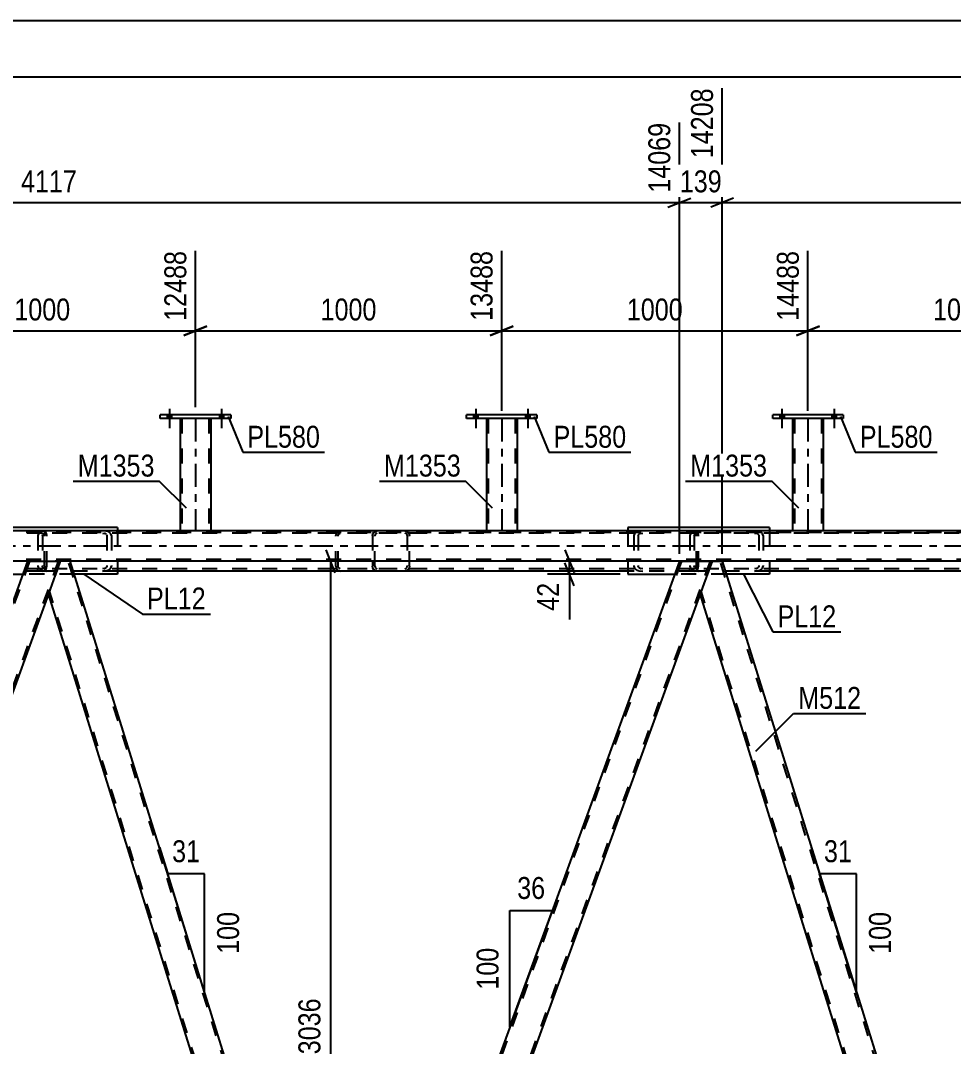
# Model space of a CAD drawing. Header units: millimetres. Extents: x -851 to 338, y -786 to 55.
# Drawn here: x -314.5 to -192.6, y -667.9 to -533.9 of the extents above; entities that cross this region are included whole.
import ezdxf

# ---------------------------------------------------------------- set-up
doc = ezdxf.new("R2010")
doc.units = ezdxf.units.MM
doc.linetypes.add('DXK_LINE_DOT2', pattern=[3.9198, 1.9599, -1.9599])
doc.linetypes.add('DXK_LINE_DOT3', pattern=[5.9187, 2.979, -0.9799, 0.9799, -0.9799])
doc.styles.add('Arial Narrow', font='ARIALN.TTF', dxfattribs={"height": 0.2})

# ---------------------------------------------------------------- blocks, each defined once
blk = doc.blocks.new('Part-232933133-8724 - 8708')
at = {"color": 7, "linetype": 'DXK_LINE_DOT2'}
for p, q in [((-226.96, -600.89), (-227.05, -601.13)), ((-227.05, -601.13), (-227.05, -605.13)), ((-226.47, -601.13), (-226.42, -601.01)), ((-226.47, -601.13), (-226.47, -605.13)), ((-225.88, -600.49), (-226.33, -600.54)), ((-226.11, -600.83), (-225.88, -600.81)), ((-176.19, -600.49), (-225.88, -600.49)), ((-176.19, -600.81), (-225.88, -600.81)), ((-218.16, -600.54), (-218.6, -600.49)), ((-218.6, -600.81), (-218.38, -600.83)), ((-218.07, -601.01), (-218.02, -601.13)), ((-218.02, -601.13), (-218.02, -605.13)), ((-217.44, -601.13), (-217.53, -600.89)), ((-217.44, -601.13), (-217.44, -605.13)), ((-227.05, -605.13), (-226.96, -605.38)), ((-226.42, -605.25), (-226.47, -605.13)), ((-226.33, -605.72), (-225.88, -605.77)), ((-225.88, -605.45), (-226.11, -605.43)), ((-176.19, -605.45), (-225.88, -605.45)), ((-218.38, -605.43), (-218.6, -605.45)), ((-218.6, -605.77), (-218.16, -605.72)), ((-218.02, -605.13), (-218.07, -605.25)), ((-217.53, -605.38), (-217.44, -605.13)), ((-216.64, -605.77), (-225.88, -605.77)), ((-176.19, -605.77), (-182.74, -605.77))]:
    blk.add_line(p, q, dxfattribs=at)
at = {"color": 2, "linetype": 'Continuous'}
blk.add_line((-182.74, -605.77), (-216.64, -605.77), dxfattribs=at)
at = {"color": 7, "linetype": 'DXK_LINE_DOT2'}
for centre, radius, start, end in [((-226.15, -601.61), 1.09, 99.5181, 138.0637), ((-226.02, -601.37), 0.545, 99.5181, 138.0637), ((-218.47, -601.37), 0.545, 41.9361, 80.4817), ((-218.34, -601.61), 1.09, 41.9361, 80.4817), ((-226.15, -604.65), 1.09, 221.9361, 260.4817), ((-226.02, -604.89), 0.545, 221.9361, 260.4817), ((-218.47, -604.89), 0.545, 279.5181, 318.0637), ((-218.34, -604.65), 1.09, 279.5181, 318.0637)]:
    blk.add_arc(centre, radius, start, end, dxfattribs=at)
blk = doc.blocks.new('Part-232933133-8726 - 8708')
at = {"color": 7, "linetype": 'DXK_LINE_DOT2'}
for p, q in [((-312.09, -600.89), (-312.18, -601.13)), ((-312.18, -601.13), (-312.18, -605.13)), ((-311.6, -601.13), (-311.56, -601.01)), ((-311.6, -601.13), (-311.6, -605.13)), ((-311.02, -600.49), (-311.46, -600.54)), ((-311.24, -600.84), (-311.02, -600.81)), ((-261.32, -600.49), (-311.02, -600.49)), ((-261.32, -600.81), (-311.02, -600.81)), ((-303.29, -600.54), (-303.74, -600.49)), ((-303.74, -600.81), (-303.52, -600.84)), ((-303.2, -601.01), (-303.16, -601.13)), ((-303.16, -601.13), (-303.16, -605.13)), ((-302.57, -601.13), (-302.66, -600.89)), ((-302.57, -601.13), (-302.57, -605.13)), ((-312.18, -605.13), (-312.09, -605.38)), ((-311.56, -605.25), (-311.6, -605.13)), ((-311.46, -605.72), (-311.02, -605.77)), ((-311.02, -605.45), (-311.24, -605.43)), ((-261.32, -605.45), (-311.02, -605.45)), ((-303.52, -605.43), (-303.74, -605.45)), ((-303.74, -605.77), (-303.29, -605.72)), ((-303.16, -605.13), (-303.2, -605.25)), ((-302.66, -605.38), (-302.57, -605.13)), ((-301.77, -605.77), (-311.02, -605.77)), ((-261.32, -605.77), (-267.88, -605.77))]:
    blk.add_line(p, q, dxfattribs=at)
at = {"color": 2, "linetype": 'Continuous'}
blk.add_line((-267.88, -605.77), (-301.77, -605.77), dxfattribs=at)
at = {"color": 7, "linetype": 'DXK_LINE_DOT2'}
for centre, radius, start, end in [((-311.28, -601.61), 1.09, 99.5181, 138.0637), ((-311.15, -601.37), 0.545, 99.5181, 138.0637), ((-303.61, -601.37), 0.545, 41.9361, 80.4817), ((-303.47, -601.61), 1.09, 41.9361, 80.4817), ((-311.28, -604.65), 1.09, 221.9361, 260.4817), ((-311.15, -604.89), 0.545, 221.9361, 260.4817), ((-303.61, -604.89), 0.545, 279.5181, 318.0637), ((-303.47, -604.65), 1.09, 279.5181, 318.0637)]:
    blk.add_arc(centre, radius, start, end, dxfattribs=at)
blk = doc.blocks.new('Part-232933133-8727 - 8708')
at = {"color": 7, "linetype": 'DXK_LINE_DOT2'}
for p, q in [((-268.46, -601.13), (-268.42, -600.89)), ((-268.46, -601.13), (-268.46, -604.49)), ((-268.42, -600.89), (-268.29, -600.68)), ((-268.29, -600.68), (-268.1, -600.54)), ((-268.15, -601.01), (-268.17, -601.13)), ((-268.17, -605.13), (-268.17, -601.13)), ((-268.08, -600.9), (-268.15, -601.01)), ((-268.1, -600.54), (-267.88, -600.49)), ((-267.99, -600.84), (-268.08, -600.9)), ((-267.88, -600.81), (-267.99, -600.84)), ((-226.48, -600.49), (-267.88, -600.49)), ((-226.48, -600.81), (-267.88, -600.81)), ((-264.24, -600.49), (-264.02, -600.54)), ((-264.13, -600.84), (-264.24, -600.81)), ((-264.03, -600.9), (-264.13, -600.84)), ((-263.97, -601.01), (-264.03, -600.9)), ((-264.02, -600.54), (-263.83, -600.68)), ((-263.95, -601.13), (-263.97, -601.01)), ((-263.95, -601.13), (-263.95, -605.13)), ((-263.83, -600.68), (-263.7, -600.89)), ((-263.7, -600.89), (-263.66, -601.13)), ((-263.66, -605.13), (-263.66, -601.13)), ((-234.26, -600.89), (-234.35, -601.13)), ((-234.35, -601.13), (-234.35, -605.13)), ((-233.76, -601.13), (-233.72, -601.01)), ((-233.76, -601.13), (-233.76, -605.13)), ((-233.18, -600.49), (-233.63, -600.54)), ((-233.41, -600.84), (-233.18, -600.81)), ((-227.05, -600.81), (-227.05, -600.49)), ((-226.25, -600.54), (-226.48, -600.49)), ((-226.48, -600.81), (-226.36, -600.84)), ((-226.36, -600.84), (-226.27, -600.9)), ((-226.27, -600.9), (-226.21, -601.01)), ((-226.06, -600.68), (-226.25, -600.54)), ((-226.21, -601.01), (-226.18, -601.13)), ((-226.18, -605.13), (-226.18, -601.13)), ((-225.94, -600.89), (-226.06, -600.68)), ((-225.89, -601.13), (-225.94, -600.89)), ((-225.89, -605.13), (-225.89, -601.13)), ((-268.17, -605.13), (-268.15, -605.25)), ((-268.15, -605.25), (-268.08, -605.36)), ((-268.08, -605.36), (-267.99, -605.43)), ((-267.99, -605.43), (-267.88, -605.45)), ((-226.48, -605.45), (-267.88, -605.45)), ((-264.24, -605.45), (-264.13, -605.43)), ((-264.02, -605.72), (-264.24, -605.77)), ((-264.13, -605.43), (-264.03, -605.36)), ((-264.03, -605.36), (-263.97, -605.25)), ((-263.83, -605.58), (-264.02, -605.72)), ((-263.97, -605.25), (-263.95, -605.13)), ((-263.7, -605.38), (-263.83, -605.58)), ((-263.66, -605.13), (-263.7, -605.38)), ((-234.35, -605.13), (-234.26, -605.38)), ((-233.72, -605.25), (-233.76, -605.13)), ((-233.63, -605.72), (-233.18, -605.77)), ((-233.18, -605.45), (-233.41, -605.43)), ((-227.05, -605.77), (-227.05, -605.45)), ((-226.36, -605.43), (-226.48, -605.45)), ((-226.48, -605.77), (-226.25, -605.72)), ((-226.27, -605.36), (-226.36, -605.43)), ((-226.21, -605.25), (-226.27, -605.36)), ((-226.25, -605.72), (-226.06, -605.58)), ((-226.18, -605.13), (-226.21, -605.25)), ((-226.06, -605.58), (-225.94, -605.38)), ((-225.94, -605.38), (-225.89, -605.13)), ((-226.48, -605.77), (-235.15, -605.77))]:
    blk.add_line(p, q, dxfattribs=at)
at = {"color": 2, "linetype": 'Continuous'}
for p, q in [((-268.46, -604.49), (-268.46, -605.13)), ((-268.42, -605.38), (-268.46, -605.13)), ((-268.29, -605.58), (-268.42, -605.38)), ((-268.1, -605.72), (-268.29, -605.58)), ((-267.88, -605.77), (-268.1, -605.72)), ((-235.15, -605.77), (-267.88, -605.77))]:
    blk.add_line(p, q, dxfattribs=at)
at = {"color": 7, "linetype": 'DXK_LINE_DOT2'}
for centre, radius, start, end in [((-233.45, -601.61), 1.09, 99.5181, 138.0637), ((-233.32, -601.37), 0.545, 99.5181, 138.0637), ((-233.45, -604.65), 1.09, 221.9361, 260.4817), ((-233.32, -604.89), 0.545, 221.9361, 260.4817)]:
    blk.add_arc(centre, radius, start, end, dxfattribs=at)
blk = doc.blocks.new('Bolt-232933133-59631 - 8708')
at = {"linetype": 'Continuous'}
for points in [[(-294.72, -585.37), (-295.28, -585.37), (-295.28, -585.85), (-294.72, -585.85)], [(-294.72, -585.37), (-295.28, -585.37), (-295.28, -585.85), (-294.72, -585.85)], [(-287.92, -585.37), (-288.48, -585.37), (-288.48, -585.85), (-287.92, -585.85)], [(-287.92, -585.37), (-288.48, -585.37), (-288.48, -585.85), (-287.92, -585.85)]]:
    blk.add_hatch(color=1, dxfattribs=at).paths.add_polyline_path(points)
at = {"color": 1, "linetype": 'Continuous'}
for p, q in [((-295.28, -585.37), (-295.28, -585.85)), ((-295.28, -585.37), (-295.28, -585.85)), ((-295, -584.57), (-295, -587.09)), ((-295, -584.57), (-295, -587.09)), ((-294.72, -585.37), (-294.72, -585.85)), ((-294.72, -585.37), (-294.72, -585.85)), ((-288.48, -585.37), (-288.48, -585.85)), ((-288.48, -585.37), (-288.48, -585.85)), ((-288.2, -584.57), (-288.2, -587.09)), ((-288.2, -584.57), (-288.2, -587.09)), ((-287.92, -585.37), (-287.92, -585.85)), ((-287.92, -585.37), (-287.92, -585.85))]:
    blk.add_line(p, q, dxfattribs=at)
blk = doc.blocks.new('Part-232933133-8729 - 8708')
at = {"color": 7, "linetype": 'DXK_LINE_DOT2'}
for p, q in [((-353.59, -601.13), (-353.55, -600.89)), ((-353.59, -601.13), (-353.59, -604.49)), ((-353.55, -600.89), (-353.42, -600.68)), ((-353.42, -600.68), (-353.24, -600.54)), ((-353.28, -601.01), (-353.3, -601.13)), ((-353.3, -605.13), (-353.3, -601.13)), ((-353.22, -600.9), (-353.28, -601.01)), ((-353.24, -600.54), (-353.01, -600.49)), ((-353.12, -600.84), (-353.22, -600.9)), ((-353.01, -600.81), (-353.12, -600.84)), ((-311.61, -600.49), (-353.01, -600.49)), ((-311.61, -600.81), (-353.01, -600.81)), ((-349.37, -600.49), (-349.15, -600.54)), ((-349.26, -600.84), (-349.37, -600.81)), ((-349.17, -600.9), (-349.26, -600.84)), ((-349.1, -601.01), (-349.17, -600.9)), ((-349.15, -600.54), (-348.96, -600.68)), ((-349.08, -601.13), (-349.1, -601.01)), ((-349.08, -601.13), (-349.08, -605.13)), ((-348.96, -600.68), (-348.84, -600.89)), ((-348.84, -600.89), (-348.79, -601.13)), ((-348.79, -605.13), (-348.79, -601.13)), ((-319.39, -600.89), (-319.48, -601.13)), ((-319.48, -601.13), (-319.48, -605.13)), ((-318.9, -601.13), (-318.85, -601.01)), ((-318.9, -601.13), (-318.9, -605.13)), ((-318.32, -600.49), (-318.76, -600.54)), ((-318.54, -600.84), (-318.32, -600.81)), ((-312.18, -600.81), (-312.18, -600.49)), ((-311.39, -600.54), (-311.61, -600.49)), ((-311.61, -600.81), (-311.5, -600.84)), ((-311.5, -600.84), (-311.4, -600.9)), ((-311.4, -600.9), (-311.34, -601.01)), ((-311.2, -600.68), (-311.39, -600.54)), ((-311.34, -601.01), (-311.32, -601.13)), ((-311.32, -605.13), (-311.32, -601.13)), ((-311.07, -600.89), (-311.2, -600.68)), ((-311.03, -601.13), (-311.07, -600.89)), ((-311.03, -605.13), (-311.03, -601.13)), ((-353.3, -605.13), (-353.28, -605.25)), ((-353.28, -605.25), (-353.22, -605.36)), ((-353.22, -605.36), (-353.12, -605.43)), ((-353.12, -605.43), (-353.01, -605.45)), ((-311.61, -605.45), (-353.01, -605.45)), ((-349.37, -605.45), (-349.26, -605.43)), ((-349.15, -605.72), (-349.37, -605.77)), ((-349.26, -605.43), (-349.17, -605.36)), ((-349.17, -605.36), (-349.1, -605.25)), ((-348.96, -605.58), (-349.15, -605.72)), ((-349.1, -605.25), (-349.08, -605.13)), ((-348.84, -605.38), (-348.96, -605.58)), ((-348.79, -605.13), (-348.84, -605.38)), ((-319.48, -605.13), (-319.39, -605.38)), ((-318.85, -605.25), (-318.9, -605.13)), ((-318.76, -605.72), (-318.32, -605.77)), ((-318.32, -605.45), (-318.54, -605.43)), ((-312.18, -605.77), (-312.18, -605.45)), ((-311.5, -605.43), (-311.61, -605.45)), ((-311.61, -605.77), (-311.39, -605.72)), ((-311.4, -605.36), (-311.5, -605.43)), ((-311.34, -605.25), (-311.4, -605.36)), ((-311.39, -605.72), (-311.2, -605.58)), ((-311.32, -605.13), (-311.34, -605.25)), ((-311.2, -605.58), (-311.07, -605.38)), ((-311.07, -605.38), (-311.03, -605.13)), ((-311.61, -605.77), (-320.28, -605.77))]:
    blk.add_line(p, q, dxfattribs=at)
at = {"color": 2, "linetype": 'Continuous'}
for p, q in [((-353.59, -604.49), (-353.59, -605.13)), ((-353.55, -605.38), (-353.59, -605.13)), ((-353.42, -605.58), (-353.55, -605.38)), ((-353.24, -605.72), (-353.42, -605.58)), ((-353.01, -605.77), (-353.24, -605.72)), ((-320.28, -605.77), (-353.01, -605.77))]:
    blk.add_line(p, q, dxfattribs=at)
at = {"color": 7, "linetype": 'DXK_LINE_DOT2'}
for centre, radius, start, end in [((-318.58, -601.61), 1.09, 99.5181, 138.0637), ((-318.45, -601.37), 0.545, 99.5181, 138.0637), ((-318.58, -604.65), 1.09, 221.9361, 260.4817), ((-318.45, -604.89), 0.545, 221.9361, 260.4817)]:
    blk.add_arc(centre, radius, start, end, dxfattribs=at)
blk = doc.blocks.new('Part-232933133-8805 - 8708')
at = {"color": 7, "linetype": 'DXK_LINE_DOT2'}
for p, q in [((-228.13, -604.49), (-272.33, -725.94)), ((-224.38, -604.49), (-268.59, -725.94)), ((-224.13, -604.49), (-225.68, -608.74)), ((-271.24, -722.24), (-272.59, -725.94)), ((-268.33, -725.94), (-272.59, -725.94))]:
    blk.add_line(p, q, dxfattribs=at)
at = {"color": 2, "linetype": 'Continuous'}
for p, q in [((-228.39, -604.49), (-271.24, -722.24)), ((-228.39, -604.49), (-224.13, -604.49)), ((-225.68, -608.74), (-268.33, -725.94))]:
    blk.add_line(p, q, dxfattribs=at)
blk = doc.blocks.new('Part-232933133-8810 - 8708')
at = {"color": 7, "linetype": 'DXK_LINE_DOT2'}
for p, q in [((-313.26, -604.49), (-357.46, -725.93)), ((-309.52, -604.49), (-353.72, -725.93)), ((-309.26, -604.49), (-310.81, -608.74)), ((-356.38, -722.24), (-357.72, -725.93)), ((-353.46, -725.93), (-357.72, -725.93))]:
    blk.add_line(p, q, dxfattribs=at)
at = {"color": 2, "linetype": 'Continuous'}
for p, q in [((-313.52, -604.49), (-356.38, -722.24)), ((-313.52, -604.49), (-309.26, -604.49)), ((-310.81, -608.74), (-353.46, -725.93))]:
    blk.add_line(p, q, dxfattribs=at)
blk = doc.blocks.new('Part-232933133-8770 - 8708')
at = {"color": 2, "linetype": 'Continuous'}
for p, q in [((-224.13, -604.49), (-225.68, -608.74)), ((-224.13, -604.49), (-222.81, -604.49)), ((-222.81, -604.49), (-186.11, -722.24)), ((-189.14, -725.95), (-225.68, -608.74)), ((-186.11, -722.24), (-187.46, -725.95))]:
    blk.add_line(p, q, dxfattribs=at)
at = {"color": 7, "linetype": 'DXK_LINE_DOT2'}
for p, q in [((-186.24, -722.61), (-223.06, -604.49)), ((-188.89, -725.95), (-225.54, -608.37)), ((-187.46, -725.95), (-189.14, -725.95))]:
    blk.add_line(p, q, dxfattribs=at)
blk = doc.blocks.new('Part-232933133-8775 - 8708')
at = {"color": 2, "linetype": 'Continuous'}
for p, q in [((-309.26, -604.49), (-310.81, -608.74)), ((-307.95, -604.49), (-309.26, -604.49)), ((-271.24, -722.24), (-307.95, -604.49)), ((-274.28, -725.94), (-310.81, -608.74)), ((-271.24, -722.24), (-272.59, -725.94))]:
    blk.add_line(p, q, dxfattribs=at)
at = {"color": 7, "linetype": 'DXK_LINE_DOT2'}
for p, q in [((-271.38, -722.61), (-308.2, -604.49)), ((-274.03, -725.94), (-310.67, -608.37)), ((-272.59, -725.94), (-274.28, -725.94))]:
    blk.add_line(p, q, dxfattribs=at)
blk = doc.blocks.new('Part-232933133-8861 - 8708')
at = {"color": 7, "linetype": 'DXK_LINE_DOT2'}
for p, q in [((-269.77, -600.49), (-275.6, -600.49)), ((-269.77, -600.81), (-275.6, -600.81)), ((-273.22, -600.89), (-273.26, -601.13)), ((-273.26, -605.13), (-273.26, -601.13)), ((-273.09, -600.68), (-273.22, -600.89)), ((-272.91, -600.54), (-273.09, -600.68)), ((-272.97, -601.13), (-272.95, -601.01)), ((-272.97, -605.13), (-272.97, -601.13)), ((-272.95, -601.01), (-272.89, -600.9)), ((-272.68, -600.49), (-272.91, -600.54)), ((-272.89, -600.9), (-272.79, -600.84)), ((-272.79, -600.84), (-272.68, -600.81)), ((-269.77, -605.45), (-275.6, -605.45)), ((-273.26, -605.13), (-273.22, -605.38)), ((-273.22, -605.38), (-273.09, -605.58)), ((-273.09, -605.58), (-272.91, -605.72)), ((-272.95, -605.25), (-272.97, -605.13)), ((-272.89, -605.36), (-272.95, -605.25)), ((-272.91, -605.72), (-272.68, -605.77)), ((-272.79, -605.43), (-272.89, -605.36)), ((-272.68, -605.45), (-272.79, -605.43)), ((-269.77, -605.77), (-275.6, -605.77))]:
    blk.add_line(p, q, dxfattribs=at)
blk = doc.blocks.new('Part-232933133-8883 - 8708')
at = {"color": 2, "linetype": 'Continuous'}
for p, q in [((-320.28, -600.09), (-320.28, -600.49)), ((-301.77, -600.09), (-320.28, -600.09)), ((-301.77, -600.09), (-301.77, -600.49)), ((-320.28, -604.49), (-320.28, -606.17)), ((-301.77, -604.49), (-301.77, -606.17)), ((-320.28, -606.17), (-314.13, -606.17)), ((-301.77, -606.17), (-307.42, -606.17))]:
    blk.add_line(p, q, dxfattribs=at)
at = {"color": 7, "linetype": 'DXK_LINE_DOT2'}
for p, q in [((-320.28, -600.49), (-320.28, -604.49)), ((-301.77, -600.49), (-301.77, -604.49)), ((-307.42, -606.17), (-314.13, -606.17))]:
    blk.add_line(p, q, dxfattribs=at)
blk = doc.blocks.new('Part-232933133-8884 - 8708')
at = {"color": 2, "linetype": 'Continuous'}
for p, q in [((-235.15, -600.09), (-235.15, -600.49)), ((-216.64, -600.09), (-235.15, -600.09)), ((-216.64, -600.09), (-216.64, -600.49)), ((-235.15, -604.49), (-235.15, -606.17)), ((-216.64, -604.49), (-216.64, -606.17)), ((-235.15, -606.17), (-229, -606.17)), ((-216.64, -606.17), (-222.29, -606.17))]:
    blk.add_line(p, q, dxfattribs=at)
at = {"color": 7, "linetype": 'DXK_LINE_DOT2'}
for p, q in [((-235.15, -600.49), (-235.15, -604.49)), ((-216.64, -600.49), (-216.64, -604.49)), ((-222.29, -606.17), (-229, -606.17))]:
    blk.add_line(p, q, dxfattribs=at)
blk = doc.blocks.new('Part-232933133-8938 - 8708')
at = {"color": 7, "linetype": 'DXK_LINE_DOT2'}
for p, q in [((-107.94, -600.73), (-791.14, -600.73)), ((-289.6, -600.49), (-293.6, -600.49)), ((-249.6, -600.49), (-253.6, -600.49)), ((-209.6, -600.49), (-213.6, -600.49)), ((-107.94, -604.25), (-791.14, -604.25)), ((-307.95, -604.49), (-313.52, -604.49)), ((-222.81, -604.49), (-228.39, -604.49))]:
    blk.add_line(p, q, dxfattribs=at)
at = {"color": 2, "linetype": 'Continuous'}
for p, q in [((-293.6, -600.49), (-329.6, -600.49)), ((-253.6, -600.49), (-289.6, -600.49)), ((-213.6, -600.49), (-249.6, -600.49)), ((-173.6, -600.49), (-209.6, -600.49)), ((-313.52, -604.49), (-393.08, -604.49)), ((-228.39, -604.49), (-307.95, -604.49)), ((-143.25, -604.49), (-222.81, -604.49))]:
    blk.add_line(p, q, dxfattribs=at)
at = {"color": 7, "linetype": 'DXK_LINE_DOT3'}
blk.add_line((-107.94, -602.49), (-791.14, -602.49), dxfattribs=at)
blk = doc.blocks.new('Part-232933133-59537 - 8708')
at = {"color": 2, "linetype": 'Continuous'}
for p, q in [((-213.6, -585.85), (-213.6, -600.49)), ((-209.6, -585.85), (-209.6, -600.49)), ((-209.61, -600.49), (-213.6, -600.49))]:
    blk.add_line(p, q, dxfattribs=at)
at = {"color": 7, "linetype": 'DXK_LINE_DOT2'}
for p, q in [((-209.6, -585.85), (-213.6, -585.85)), ((-213.36, -585.85), (-213.36, -600.49)), ((-209.84, -585.85), (-209.84, -600.49)), ((-213.6, -600.49), (-213.6, -600.49)), ((-213.6, -600.49), (-213.6, -600.49)), ((-213.6, -600.49), (-213.6, -600.49)), ((-209.9, -600.49), (-209.86, -600.49)), ((-209.86, -600.49), (-209.9, -600.49)), ((-209.84, -600.49), (-209.86, -600.49)), ((-209.86, -600.49), (-209.84, -600.49)), ((-209.6, -600.49), (-209.64, -600.49)), ((-209.61, -600.49), (-209.6, -600.49)), ((-209.6, -600.49), (-209.6, -600.49)), ((-209.6, -600.49), (-209.6, -600.49))]:
    blk.add_line(p, q, dxfattribs=at)
at = {"color": 7, "linetype": 'DXK_LINE_DOT3'}
blk.add_line((-211.6, -585.85), (-211.6, -600.49), dxfattribs=at)
blk = doc.blocks.new('Part-232933133-59538 - 8708')
at = {"color": 2, "linetype": 'Continuous'}
for p, q in [((-207, -585.37), (-216.2, -585.37)), ((-216.2, -585.85), (-216.2, -585.37)), ((-207, -585.37), (-207, -585.85)), ((-207, -585.85), (-216.2, -585.85))]:
    blk.add_line(p, q, dxfattribs=at)
blk = doc.blocks.new('Part-232933133-59540 - 8708')
at = {"color": 2, "linetype": 'Continuous'}
for p, q in [((-253.6, -585.85), (-253.6, -600.49)), ((-249.6, -585.85), (-249.6, -600.49)), ((-249.61, -600.49), (-253.6, -600.49))]:
    blk.add_line(p, q, dxfattribs=at)
at = {"color": 7, "linetype": 'DXK_LINE_DOT2'}
for p, q in [((-249.6, -585.85), (-253.6, -585.85)), ((-253.36, -585.85), (-253.36, -600.49)), ((-249.84, -585.85), (-249.84, -600.49)), ((-253.6, -600.49), (-253.6, -600.49)), ((-253.6, -600.49), (-253.6, -600.49)), ((-253.6, -600.49), (-253.6, -600.49)), ((-249.9, -600.49), (-249.86, -600.49)), ((-249.86, -600.49), (-249.9, -600.49)), ((-249.84, -600.49), (-249.86, -600.49)), ((-249.86, -600.49), (-249.84, -600.49)), ((-249.6, -600.49), (-249.64, -600.49)), ((-249.61, -600.49), (-249.6, -600.49)), ((-249.6, -600.49), (-249.6, -600.49)), ((-249.6, -600.49), (-249.6, -600.49))]:
    blk.add_line(p, q, dxfattribs=at)
at = {"color": 7, "linetype": 'DXK_LINE_DOT3'}
blk.add_line((-251.6, -585.85), (-251.6, -600.49), dxfattribs=at)
blk = doc.blocks.new('Part-232933133-59541 - 8708')
at = {"color": 2, "linetype": 'Continuous'}
for p, q in [((-247, -585.37), (-256.2, -585.37)), ((-256.2, -585.85), (-256.2, -585.37)), ((-247, -585.37), (-247, -585.85)), ((-247, -585.85), (-256.2, -585.85))]:
    blk.add_line(p, q, dxfattribs=at)
blk = doc.blocks.new('Part-232933133-59543 - 8708')
at = {"color": 2, "linetype": 'Continuous'}
for p, q in [((-293.6, -585.85), (-293.6, -600.49)), ((-289.6, -585.85), (-289.6, -600.49)), ((-289.61, -600.49), (-293.6, -600.49))]:
    blk.add_line(p, q, dxfattribs=at)
at = {"color": 7, "linetype": 'DXK_LINE_DOT2'}
for p, q in [((-289.6, -585.85), (-293.6, -585.85)), ((-293.36, -585.85), (-293.36, -600.49)), ((-289.84, -585.85), (-289.84, -600.49)), ((-293.6, -600.49), (-293.6, -600.49)), ((-293.6, -600.49), (-293.6, -600.49)), ((-293.6, -600.49), (-293.6, -600.49)), ((-289.9, -600.49), (-289.86, -600.49)), ((-289.86, -600.49), (-289.9, -600.49)), ((-289.84, -600.49), (-289.86, -600.49)), ((-289.86, -600.49), (-289.84, -600.49)), ((-289.6, -600.49), (-289.64, -600.49)), ((-289.61, -600.49), (-289.6, -600.49)), ((-289.6, -600.49), (-289.6, -600.49)), ((-289.6, -600.49), (-289.6, -600.49))]:
    blk.add_line(p, q, dxfattribs=at)
at = {"color": 7, "linetype": 'DXK_LINE_DOT3'}
blk.add_line((-291.6, -585.85), (-291.6, -600.49), dxfattribs=at)
blk = doc.blocks.new('Part-232933133-59544 - 8708')
at = {"color": 2, "linetype": 'Continuous'}
for p, q in [((-287, -585.37), (-296.2, -585.37)), ((-296.2, -585.85), (-296.2, -585.37)), ((-287, -585.37), (-287, -585.85)), ((-287, -585.85), (-296.2, -585.85))]:
    blk.add_line(p, q, dxfattribs=at)
blk = doc.blocks.new('Bolt-232933133-59629 - 8708')
at = {"linetype": 'Continuous'}
for points in [[(-214.72, -585.37), (-215.28, -585.37), (-215.28, -585.85), (-214.72, -585.85)], [(-214.72, -585.37), (-215.28, -585.37), (-215.28, -585.85), (-214.72, -585.85)], [(-207.92, -585.37), (-208.48, -585.37), (-208.48, -585.85), (-207.92, -585.85)], [(-207.92, -585.37), (-208.48, -585.37), (-208.48, -585.85), (-207.92, -585.85)]]:
    blk.add_hatch(color=1, dxfattribs=at).paths.add_polyline_path(points)
at = {"color": 1, "linetype": 'Continuous'}
for p, q in [((-215.28, -585.37), (-215.28, -585.85)), ((-215.28, -585.37), (-215.28, -585.85)), ((-215, -584.57), (-215, -587.09)), ((-215, -584.57), (-215, -587.09)), ((-214.72, -585.37), (-214.72, -585.85)), ((-214.72, -585.37), (-214.72, -585.85)), ((-208.48, -585.37), (-208.48, -585.85)), ((-208.48, -585.37), (-208.48, -585.85)), ((-208.2, -584.57), (-208.2, -587.09)), ((-208.2, -584.57), (-208.2, -587.09)), ((-207.92, -585.37), (-207.92, -585.85)), ((-207.92, -585.37), (-207.92, -585.85))]:
    blk.add_line(p, q, dxfattribs=at)
blk = doc.blocks.new('Bolt-232933133-59630 - 8708')
at = {"linetype": 'Continuous'}
for points in [[(-254.72, -585.37), (-255.28, -585.37), (-255.28, -585.85), (-254.72, -585.85)], [(-254.72, -585.37), (-255.28, -585.37), (-255.28, -585.85), (-254.72, -585.85)], [(-247.92, -585.37), (-248.48, -585.37), (-248.48, -585.85), (-247.92, -585.85)], [(-247.92, -585.37), (-248.48, -585.37), (-248.48, -585.85), (-247.92, -585.85)]]:
    blk.add_hatch(color=1, dxfattribs=at).paths.add_polyline_path(points)
at = {"color": 1, "linetype": 'Continuous'}
for p, q in [((-255.28, -585.37), (-255.28, -585.85)), ((-255.28, -585.37), (-255.28, -585.85)), ((-255, -584.57), (-255, -587.09)), ((-255, -584.57), (-255, -587.09)), ((-254.72, -585.37), (-254.72, -585.85)), ((-254.72, -585.37), (-254.72, -585.85)), ((-248.48, -585.37), (-248.48, -585.85)), ((-248.48, -585.37), (-248.48, -585.85)), ((-248.2, -584.57), (-248.2, -587.09)), ((-248.2, -584.57), (-248.2, -587.09)), ((-247.92, -585.37), (-247.92, -585.85)), ((-247.92, -585.37), (-247.92, -585.85))]:
    blk.add_line(p, q, dxfattribs=at)
blk = doc.blocks.new('StraightDimension-232933133-72096 - 8708')
at = {"color": 7, "linetype": 'Continuous'}
for p, q in [((-393.08, -603.49), (-393.08, -544.52)), ((-228.39, -603.49), (-228.39, -547.19)), ((-391.58, -557.04), (-394.58, -558.24)), ((-229.89, -558.24), (-226.89, -557.04)), ((-393.08, -557.64), (-228.39, -557.64))]:
    blk.add_line(p, q, dxfattribs=at)
at = {"color": 0}
blk.add_wipeout([(-306.48, -556.89), (-306.48, -552.69), (-314.99, -552.69), (-314.99, -556.89)], dxfattribs=at)
at = {"color": 3, "style": 'Arial Narrow'}
blk.add_text('4117', height=2.863, dxfattribs=at).set_placement((-314.39, -556.29))
at = {"color": 0, "linetype": 'Continuous'}
blk.add_wipeout([(-228.99, -546.59), (-233.19, -546.59), (-233.19, -556.94), (-228.99, -556.94)], dxfattribs=at)
at = {"color": 3, "linetype": 'Continuous', "style": 'Arial Narrow'}
blk.add_text('14069', height=2.863, rotation=90.0002, dxfattribs=at).set_placement((-229.59, -556.34))
blk = doc.blocks.new('AngleDimension-232933133-38223 - 8708')
at = {"color": 7, "linetype": 'Continuous'}
for p, q in [((-296.31, -641.83), (-295.23, -645.29)), ((-290.41, -645.29), (-295.23, -645.29)), ((-290.41, -660.75), (-295.23, -645.29)), ((-290.41, -660.75), (-290.41, -645.29))]:
    blk.add_line(p, q, dxfattribs=at)
at = {"color": 0}
blk.add_wipeout([(-285.31, -649.68), (-289.51, -649.68), (-289.51, -656.36), (-285.31, -656.36)], dxfattribs=at)
at = {"color": 3, "style": 'Arial Narrow'}
blk.add_text('100', height=2.863, rotation=90.0002, dxfattribs=at).set_placement((-285.91, -655.76))
at = {"color": 0}
blk.add_wipeout([(-290.39, -644.39), (-290.39, -640.19), (-295.25, -640.19), (-295.25, -644.39)], dxfattribs=at)
at = {"color": 3, "style": 'Arial Narrow'}
blk.add_text('31', height=2.863, dxfattribs=at).set_placement((-294.65, -643.79))
blk = doc.blocks.new('StraightDimension-232933133-53849 - 8708')
at = {"color": 7, "linetype": 'Continuous'}
blk.add_line((-791.14, -541.22), (-75.71, -541.22), dxfattribs=at)
blk = doc.blocks.new('StraightDimension-232933133-73079 - 8708')
at = {"color": 7, "linetype": 'Continuous'}
for p, q in [((-251.6, -584.85), (-251.6, -563.94)), ((-211.6, -584.85), (-211.6, -563.94)), ((-250.1, -573.78), (-253.1, -574.98)), ((-251.6, -574.38), (-211.6, -574.38)), ((-213.1, -574.98), (-210.1, -573.78))]:
    blk.add_line(p, q, dxfattribs=at)
at = {"color": 0}
blk.add_wipeout([(-227.35, -573.63), (-227.35, -569.43), (-235.86, -569.43), (-235.86, -573.63)], dxfattribs=at)
at = {"color": 3, "style": 'Arial Narrow'}
blk.add_text('1000', height=2.863, dxfattribs=at).set_placement((-235.26, -573.03))
at = {"color": 0, "linetype": 'Continuous'}
blk.add_wipeout([(-212.2, -563.34), (-216.4, -563.34), (-216.4, -573.68), (-212.2, -573.68)], dxfattribs=at)
at = {"color": 3, "linetype": 'Continuous', "style": 'Arial Narrow'}
blk.add_text('14488', height=2.863, rotation=90.0002, dxfattribs=at).set_placement((-212.8, -573.08))
blk = doc.blocks.new('AngleDimension-232933133-38252 - 8708')
at = {"color": 7, "linetype": 'Continuous'}
for p, q in [((-211.17, -641.83), (-210.09, -645.29)), ((-205.27, -645.29), (-210.09, -645.29)), ((-205.27, -660.75), (-210.09, -645.29)), ((-205.27, -660.75), (-205.27, -645.29))]:
    blk.add_line(p, q, dxfattribs=at)
at = {"color": 0}
blk.add_wipeout([(-200.17, -649.68), (-204.37, -649.68), (-204.37, -656.36), (-200.17, -656.36)], dxfattribs=at)
at = {"color": 3, "style": 'Arial Narrow'}
blk.add_text('100', height=2.863, rotation=90.0002, dxfattribs=at).set_placement((-200.77, -655.76))
at = {"color": 0}
blk.add_wipeout([(-205.26, -644.39), (-205.26, -640.19), (-210.11, -640.19), (-210.11, -644.39)], dxfattribs=at)
at = {"color": 3, "style": 'Arial Narrow'}
blk.add_text('31', height=2.863, dxfattribs=at).set_placement((-209.51, -643.79))
blk = doc.blocks.new('StraightDimension-232933133-72094 - 8708')
at = {"color": 7, "linetype": 'Continuous'}
for p, q in [((-222.81, -603.49), (-222.81, -542.69)), ((-143.25, -603.49), (-143.25, -547.19)), ((-221.31, -557.04), (-224.31, -558.24)), ((-144.75, -558.24), (-141.75, -557.04)), ((-222.81, -557.64), (-143.25, -557.64))]:
    blk.add_line(p, q, dxfattribs=at)
at = {"color": 0}
blk.add_wipeout([(-178.77, -556.89), (-178.77, -552.69), (-187.29, -552.69), (-187.29, -556.89)], dxfattribs=at)
at = {"color": 3, "style": 'Arial Narrow'}
blk.add_text('1989', height=2.863, dxfattribs=at).set_placement((-186.69, -556.29))
at = {"color": 0, "linetype": 'Continuous'}
blk.add_wipeout([(-143.85, -546.59), (-148.05, -546.59), (-148.05, -556.94), (-143.85, -556.94)], dxfattribs=at)
at = {"color": 3, "linetype": 'Continuous', "style": 'Arial Narrow'}
blk.add_text('16197', height=2.863, rotation=90.0002, dxfattribs=at).set_placement((-144.45, -556.34))
blk = doc.blocks.new('StraightDimension-232933133-38055 - 8708')
at = {"color": 7, "linetype": 'Continuous'}
blk.add_line((-810.2, -533.85), (-75.07, -533.85), dxfattribs=at)
blk = doc.blocks.new('StraightDimension-232933133-41495 - 8708')
at = {"color": 7, "linetype": 'Continuous'}
for p, q in [((-273.34, -605.99), (-274.54, -602.99)), ((-216.05, -604.49), (-276.79, -604.49)), ((-273.94, -725.95), (-273.94, -604.49)), ((-274.54, -724.45), (-273.34, -727.45)), ((-222.9, -725.95), (-276.79, -725.95))]:
    blk.add_line(p, q, dxfattribs=at)
at = {"color": 0}
blk.add_wipeout([(-274.69, -660.96), (-278.89, -660.96), (-278.89, -669.48), (-274.69, -669.48)], dxfattribs=at)
at = {"color": 3, "style": 'Arial Narrow'}
blk.add_text('3036', height=2.863, rotation=90.0002, dxfattribs=at).set_placement((-275.29, -668.88))
blk = doc.blocks.new('AngleDimension-232933133-58870 - 8708')
at = {"color": 7, "linetype": 'Continuous'}
for p, q in [((-244.88, -649.81), (-244.98, -650.09)), ((-250.52, -650.09), (-244.98, -650.09)), ((-250.52, -665.31), (-244.98, -650.09)), ((-250.52, -665.31), (-250.52, -650.09))]:
    blk.add_line(p, q, dxfattribs=at)
at = {"color": 0}
blk.add_wipeout([(-251.42, -654.36), (-255.62, -654.36), (-255.62, -661.04), (-251.42, -661.04)], dxfattribs=at)
at = {"color": 3, "style": 'Arial Narrow'}
blk.add_text('100', height=2.863, rotation=90.0002, dxfattribs=at).set_placement((-252.02, -660.44))
at = {"color": 0}
blk.add_wipeout([(-245.32, -649.19), (-245.32, -644.99), (-250.18, -644.99), (-250.18, -649.19)], dxfattribs=at)
at = {"color": 3, "style": 'Arial Narrow'}
blk.add_text('36', height=2.863, dxfattribs=at).set_placement((-249.58, -648.59))
blk = doc.blocks.new('StraightDimension-232933133-72095 - 8708')
at = {"color": 7, "linetype": 'Continuous'}
for p, q in [((-222.81, -603.49), (-222.81, -542.69)), ((-228.39, -603.49), (-228.39, -547.19)), ((-229.89, -558.24), (-226.89, -557.04)), ((-221.31, -557.04), (-224.31, -558.24)), ((-228.39, -557.64), (-222.81, -557.64))]:
    blk.add_line(p, q, dxfattribs=at)
at = {"color": 0}
blk.add_wipeout([(-222.26, -556.89), (-222.26, -552.69), (-228.94, -552.69), (-228.94, -556.89)], dxfattribs=at)
at = {"color": 3, "style": 'Arial Narrow'}
blk.add_text('139', height=2.863, dxfattribs=at).set_placement((-228.34, -556.29))
at = {"color": 0, "linetype": 'Continuous'}
blk.add_wipeout([(-223.41, -542.09), (-227.61, -542.09), (-227.61, -552.44), (-223.41, -552.44)], dxfattribs=at)
at = {"color": 3, "linetype": 'Continuous', "style": 'Arial Narrow'}
blk.add_text('14208', height=2.863, rotation=90.0002, dxfattribs=at).set_placement((-224.01, -551.84))
blk = doc.blocks.new('StraightDimension-232933133-73078 - 8708')
at = {"color": 7, "linetype": 'Continuous'}
for p, q in [((-211.6, -584.85), (-211.6, -563.94)), ((-171.6, -584.85), (-171.6, -563.94)), ((-210.1, -573.78), (-213.1, -574.98)), ((-211.6, -574.38), (-171.6, -574.38)), ((-173.1, -574.98), (-170.1, -573.78))]:
    blk.add_line(p, q, dxfattribs=at)
at = {"color": 0}
blk.add_wipeout([(-187.35, -573.63), (-187.35, -569.43), (-195.86, -569.43), (-195.86, -573.63)], dxfattribs=at)
at = {"color": 3, "style": 'Arial Narrow'}
blk.add_text('1000', height=2.863, dxfattribs=at).set_placement((-195.26, -573.03))
at = {"color": 0, "linetype": 'Continuous'}
blk.add_wipeout([(-172.2, -563.34), (-176.4, -563.34), (-176.4, -573.68), (-172.2, -573.68)], dxfattribs=at)
at = {"color": 3, "linetype": 'Continuous', "style": 'Arial Narrow'}
blk.add_text('15488', height=2.863, rotation=90.0002, dxfattribs=at).set_placement((-172.8, -573.08))
blk = doc.blocks.new('StraightDimension-232933133-73080 - 8708')
at = {"color": 7, "linetype": 'Continuous'}
for p, q in [((-291.6, -584.37), (-291.6, -563.94)), ((-251.6, -584.85), (-251.6, -563.94)), ((-290.1, -573.78), (-293.1, -574.98)), ((-291.6, -574.38), (-251.6, -574.38)), ((-253.1, -574.98), (-250.1, -573.78))]:
    blk.add_line(p, q, dxfattribs=at)
at = {"color": 0}
blk.add_wipeout([(-267.35, -573.63), (-267.35, -569.43), (-275.86, -569.43), (-275.86, -573.63)], dxfattribs=at)
at = {"color": 3, "style": 'Arial Narrow'}
blk.add_text('1000', height=2.863, dxfattribs=at).set_placement((-275.26, -573.03))
at = {"color": 0, "linetype": 'Continuous'}
blk.add_wipeout([(-252.2, -563.34), (-256.4, -563.34), (-256.4, -573.68), (-252.2, -573.68)], dxfattribs=at)
at = {"color": 3, "linetype": 'Continuous', "style": 'Arial Narrow'}
blk.add_text('13488', height=2.863, rotation=90.0002, dxfattribs=at).set_placement((-252.8, -573.08))
blk = doc.blocks.new('StraightDimension-232933133-73081 - 8708')
at = {"color": 7, "linetype": 'Continuous'}
for p, q in [((-331.6, -584.85), (-331.6, -563.94)), ((-291.6, -584.37), (-291.6, -563.94)), ((-330.1, -573.78), (-333.1, -574.98)), ((-331.6, -574.38), (-291.6, -574.38)), ((-293.1, -574.98), (-290.1, -573.78))]:
    blk.add_line(p, q, dxfattribs=at)
at = {"color": 0}
blk.add_wipeout([(-307.35, -573.63), (-307.35, -569.43), (-315.86, -569.43), (-315.86, -573.63)], dxfattribs=at)
at = {"color": 3, "style": 'Arial Narrow'}
blk.add_text('1000', height=2.863, dxfattribs=at).set_placement((-315.26, -573.03))
at = {"color": 0, "linetype": 'Continuous'}
blk.add_wipeout([(-292.2, -563.34), (-296.4, -563.34), (-296.4, -573.68), (-292.2, -573.68)], dxfattribs=at)
at = {"color": 3, "linetype": 'Continuous', "style": 'Arial Narrow'}
blk.add_text('12488', height=2.863, rotation=90.0002, dxfattribs=at).set_placement((-292.8, -573.08))
blk = doc.blocks.new('StraightDimension-232933133-73397 - 8708')
at = {"color": 7, "linetype": 'Continuous'}
for p, q in [((-243.36, -602.99), (-242.16, -605.99)), ((-236.15, -604.49), (-245.61, -604.49)), ((-242.16, -607.67), (-243.36, -604.67)), ((-242.76, -606.17), (-242.76, -604.49)), ((-236.15, -606.17), (-245.61, -606.17)), ((-242.76, -606.17), (-242.76, -612.08)), ((-242.76, -606.17), (-242.76, -612.08))]:
    blk.add_line(p, q, dxfattribs=at)
at = {"color": 0}
blk.add_wipeout([(-243.51, -606.7), (-247.71, -606.7), (-247.71, -611.55), (-243.51, -611.55)], dxfattribs=at)
at = {"color": 3, "style": 'Arial Narrow'}
blk.add_text('42', height=2.863, rotation=90.0002, dxfattribs=at).set_placement((-244.11, -610.95))
blk = doc.blocks.new('Mark-232933133-73229 - 8708')
at = {"color": 0}
blk.add_wipeout([(-296.93, -593.42), (-296.93, -590.42), (-306.98, -590.42), (-306.98, -593.42)], dxfattribs=at)
blk.add_wipeout([(-296.93, -593.42), (-296.93, -590.42), (-306.98, -590.42), (-306.98, -593.42)], dxfattribs=at)
at = {"color": 30, "linetype": 'Continuous'}
for p in [(-307.58, -594.02), (-292.79, -597.55)]:
    blk.add_line(p, (-296.33, -594.02), dxfattribs=at)
at = {"color": 3, "style": 'Arial Narrow'}
blk.add_text('M1353', height=2.863, dxfattribs=at).set_placement((-306.98, -593.42))
blk = doc.blocks.new('Mark-232933133-8766 - 8708')
at = {"color": 0}
blk.add_wipeout([(-204.65, -623.76), (-204.65, -620.76), (-212.87, -620.76), (-212.87, -623.76)], dxfattribs=at)
blk.add_wipeout([(-204.65, -623.76), (-204.65, -620.76), (-212.87, -620.76), (-212.87, -623.76)], dxfattribs=at)
at = {"color": 30, "linetype": 'Continuous'}
for p, q in [((-218.42, -629.3), (-213.47, -624.36)), ((-213.47, -624.36), (-204.05, -624.36))]:
    blk.add_line(p, q, dxfattribs=at)
at = {"color": 3, "style": 'Arial Narrow'}
blk.add_text('M512', height=2.863, dxfattribs=at).set_placement((-212.87, -623.76))
blk = doc.blocks.new('Mark-232933133-73220 - 8708')
at = {"color": 0}
blk.add_wipeout([(-195.33, -589.65), (-195.33, -586.65), (-204.83, -586.65), (-204.83, -589.65)], dxfattribs=at)
blk.add_wipeout([(-195.33, -589.65), (-195.33, -586.65), (-204.83, -586.65), (-204.83, -589.65)], dxfattribs=at)
at = {"color": 30, "linetype": 'Continuous'}
for p, q in [((-207.35, -585.58), (-205.43, -590.25)), ((-205.43, -590.25), (-194.73, -590.25))]:
    blk.add_line(p, q, dxfattribs=at)
at = {"color": 3, "style": 'Arial Narrow'}
blk.add_text('PL580', height=2.863, dxfattribs=at).set_placement((-204.83, -589.65))
blk = doc.blocks.new('Mark-232933133-73232 - 8708')
at = {"color": 0}
blk.add_wipeout([(-275.33, -589.65), (-275.33, -586.65), (-284.83, -586.65), (-284.83, -589.65)], dxfattribs=at)
blk.add_wipeout([(-275.33, -589.65), (-275.33, -586.65), (-284.83, -586.65), (-284.83, -589.65)], dxfattribs=at)
at = {"color": 30, "linetype": 'Continuous'}
for p, q in [((-287.35, -585.58), (-285.43, -590.25)), ((-285.43, -590.25), (-274.73, -590.25))]:
    blk.add_line(p, q, dxfattribs=at)
at = {"color": 3, "style": 'Arial Narrow'}
blk.add_text('PL580', height=2.863, dxfattribs=at).set_placement((-284.83, -589.65))
blk = doc.blocks.new('Mark-232933133-73226 - 8708')
at = {"color": 0}
blk.add_wipeout([(-235.33, -589.65), (-235.33, -586.65), (-244.83, -586.65), (-244.83, -589.65)], dxfattribs=at)
blk.add_wipeout([(-235.33, -589.65), (-235.33, -586.65), (-244.83, -586.65), (-244.83, -589.65)], dxfattribs=at)
at = {"color": 30, "linetype": 'Continuous'}
for p, q in [((-247.35, -585.58), (-245.43, -590.25)), ((-245.43, -590.25), (-234.73, -590.25))]:
    blk.add_line(p, q, dxfattribs=at)
at = {"color": 3, "style": 'Arial Narrow'}
blk.add_text('PL580', height=2.863, dxfattribs=at).set_placement((-244.83, -589.65))
blk = doc.blocks.new('Mark-232933133-73217 - 8708')
at = {"color": 0}
blk.add_wipeout([(-216.93, -593.42), (-216.93, -590.42), (-226.98, -590.42), (-226.98, -593.42)], dxfattribs=at)
blk.add_wipeout([(-216.93, -593.42), (-216.93, -590.42), (-226.98, -590.42), (-226.98, -593.42)], dxfattribs=at)
at = {"color": 30, "linetype": 'Continuous'}
for p in [(-227.58, -594.02), (-212.79, -597.55)]:
    blk.add_line(p, (-216.33, -594.02), dxfattribs=at)
at = {"color": 3, "style": 'Arial Narrow'}
blk.add_text('M1353', height=2.863, dxfattribs=at).set_placement((-226.98, -593.42))
blk = doc.blocks.new('Mark-232933133-73223 - 8708')
at = {"color": 0}
blk.add_wipeout([(-256.93, -593.42), (-256.93, -590.42), (-266.98, -590.42), (-266.98, -593.42)], dxfattribs=at)
blk.add_wipeout([(-256.93, -593.42), (-256.93, -590.42), (-266.98, -590.42), (-266.98, -593.42)], dxfattribs=at)
at = {"color": 30, "linetype": 'Continuous'}
for p in [(-267.58, -594.02), (-252.79, -597.55)]:
    blk.add_line(p, (-256.33, -594.02), dxfattribs=at)
at = {"color": 3, "style": 'Arial Narrow'}
blk.add_text('M1353', height=2.863, dxfattribs=at).set_placement((-266.98, -593.42))
blk = doc.blocks.new('Mark-232933133-73410 - 8708')
at = {"color": 0}
blk.add_wipeout([(-290.25, -610.78), (-290.25, -607.78), (-297.93, -607.78), (-297.93, -610.78)], dxfattribs=at)
blk.add_wipeout([(-290.25, -610.78), (-290.25, -607.78), (-297.93, -607.78), (-297.93, -610.78)], dxfattribs=at)
at = {"color": 30, "linetype": 'Continuous'}
for p, q in [((-306.17, -606.17), (-298.53, -611.38)), ((-298.53, -611.38), (-289.65, -611.38))]:
    blk.add_line(p, q, dxfattribs=at)
at = {"color": 3, "style": 'Arial Narrow'}
blk.add_text('PL12', height=2.863, dxfattribs=at).set_placement((-297.93, -610.78))
blk = doc.blocks.new('Mark-232933133-73413 - 8708')
at = {"color": 0}
blk.add_wipeout([(-207.9, -613.11), (-207.9, -610.11), (-215.58, -610.11), (-215.58, -613.11)], dxfattribs=at)
blk.add_wipeout([(-207.9, -613.11), (-207.9, -610.11), (-215.58, -610.11), (-215.58, -613.11)], dxfattribs=at)
at = {"color": 30, "linetype": 'Continuous'}
for p, q in [((-220.01, -606.17), (-216.18, -613.71)), ((-216.18, -613.71), (-207.3, -613.71))]:
    blk.add_line(p, q, dxfattribs=at)
at = {"color": 3, "style": 'Arial Narrow'}
blk.add_text('PL12', height=2.863, dxfattribs=at).set_placement((-215.58, -613.11))

msp = doc.modelspace()

# ---------------------------------------------------------------- block references
for name in ['Part-232933133-59544 - 8708', 'Bolt-232933133-59631 - 8708', 'Part-232933133-59541 - 8708', 'Bolt-232933133-59630 - 8708', 'Part-232933133-59538 - 8708', 'Bolt-232933133-59629 - 8708', 'Part-232933133-59543 - 8708', 'Part-232933133-59540 - 8708', 'Part-232933133-59537 - 8708', 'Part-232933133-8883 - 8708', 'Part-232933133-8884 - 8708', 'Part-232933133-8938 - 8708', 'Part-232933133-8729 - 8708', 'Part-232933133-8726 - 8708', 'Part-232933133-8861 - 8708', 'Part-232933133-8727 - 8708', 'Part-232933133-8724 - 8708', 'Part-232933133-8810 - 8708', 'Part-232933133-8775 - 8708', 'Part-232933133-8805 - 8708', 'Part-232933133-8770 - 8708']:
    msp.add_blockref(name, (0, 0))

# ---------------------------------------------------------------- next in the draw order: block references
for name in ['StraightDimension-232933133-72096 - 8708', 'AngleDimension-232933133-38223 - 8708', 'AngleDimension-232933133-38252 - 8708']:
    msp.add_blockref(name, (0, 0))

# ---------------------------------------------------------------- next in the draw order: block references
msp.add_blockref('StraightDimension-232933133-53849 - 8708', (0, 0))

# ---------------------------------------------------------------- next in the draw order: block references
msp.add_blockref('StraightDimension-232933133-73079 - 8708', (0, 0))

# ---------------------------------------------------------------- next in the draw order: block references
msp.add_blockref('StraightDimension-232933133-72094 - 8708', (0, 0))

# ---------------------------------------------------------------- next in the draw order: block references
msp.add_blockref('StraightDimension-232933133-38055 - 8708', (0, 0))

# ---------------------------------------------------------------- next in the draw order: block references
for name in ['StraightDimension-232933133-73080 - 8708', 'StraightDimension-232933133-73078 - 8708', 'Mark-232933133-73232 - 8708', 'Mark-232933133-73226 - 8708', 'Mark-232933133-73220 - 8708', 'Mark-232933133-73229 - 8708', 'Mark-232933133-73223 - 8708', 'StraightDimension-232933133-41495 - 8708', 'Mark-232933133-73410 - 8708']:
    msp.add_blockref(name, (0, 0))

# ---------------------------------------------------------------- next in the draw order: block references
for name in ['StraightDimension-232933133-72095 - 8708', 'StraightDimension-232933133-73081 - 8708', 'StraightDimension-232933133-73397 - 8708', 'Mark-232933133-73413 - 8708', 'Mark-232933133-8766 - 8708', 'AngleDimension-232933133-58870 - 8708']:
    msp.add_blockref(name, (0, 0))

# ---------------------------------------------------------------- next in the draw order: block references
msp.add_blockref('Mark-232933133-73217 - 8708', (0, 0))

doc.saveas('drawing.dxf')
